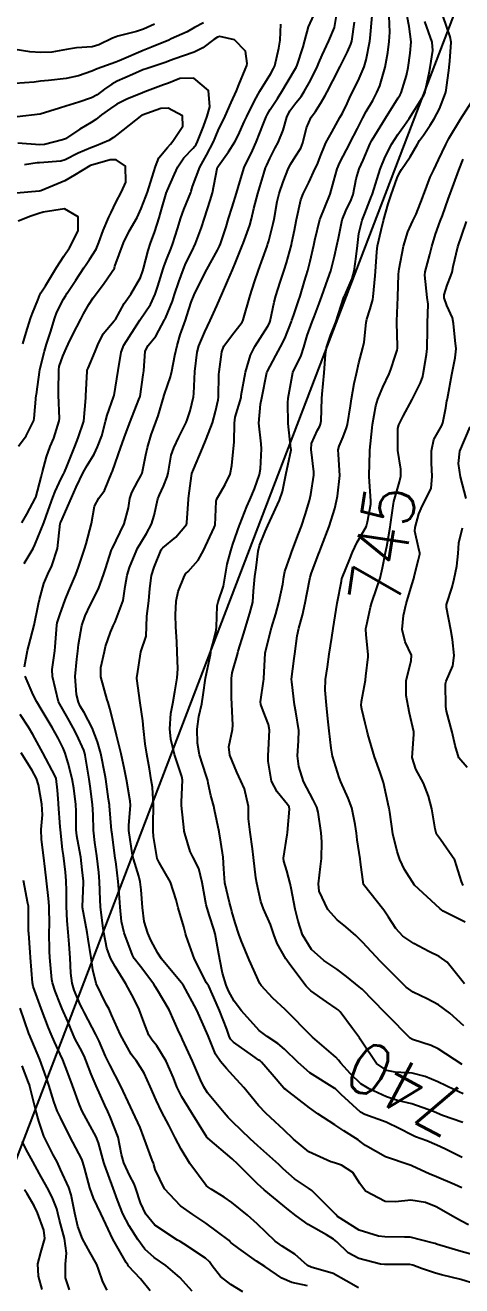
# Model space of a CAD drawing. Header units: metres. Extents: x 298520 to 308411, y 7433745 to 7450750.
# Drawn here: x 299562.7 to 299596.8, y 7449647.2 to 7449745.8 of the extents above; entities that cross this region are included whole.
import ezdxf
from ezdxf.enums import TextEntityAlignment as Align

# ---------------------------------------------------------------- set-up
doc = ezdxf.new("R2010")
doc.units = ezdxf.units.M
doc.header["$LTSCALE"] = 10
doc.linetypes.add('CONTINUO', pattern=[0])
for name, color, linetype in [('Cotas', 45, 'Continuous'), ('Curvas de Nivel 1m', 11, 'Continuous'), ('Curvas de Nivel 5m', 15, 'Continuous'), ('TEXTO', 45, 'Continuous')]:
    doc.layers.add(name, color=color, linetype=linetype)
doc.styles.add('Style-STANDARD', font='STANDARD.shx')

msp = doc.modelspace()

# ---------------------------------------------------------------- linework, layer by layer
at = {"layer": 'Curvas de Nivel 1m', "flags": 128}
for points, elevation in [([(299597.608, 7449649.608), (299596.757, 7449649.831), (299594.831, 7449650.421), (299594.762, 7449650.445), (299594.725, 7449650.453), (299594.585, 7449650.493), (299592.769, 7449650.945), (299592.328, 7449650.966), (299590.77, 7449650.983), (299590.279, 7449651.036), (299588.777, 7449651.5), (299587.087, 7449652.586), (299586.94, 7449652.733), (299586.796, 7449652.899), (299585.062, 7449654.608), (299584.815, 7449654.787), (299583.718, 7449655.523), (299582.83, 7449656.313), (299582.485, 7449656.643), (299580.855, 7449658.103), (299580.246, 7449658.666), (299578.876, 7449659.979), (299578.522, 7449660.328), (299578.202, 7449660.69), (299576.906, 7449662.258), (299576.618, 7449662.713), (299576.35, 7449663.284), (299575.726, 7449664.722), (299574.95, 7449666.439), (299574.813, 7449666.731), (299574.705, 7449666.984), (299573.908, 7449668.741), (299572.998, 7449670.283), (299572.822, 7449670.573), (299572.706, 7449670.754), (299571.664, 7449672.13), (299571.166, 7449672.778), (299571.116, 7449672.861), (299571.035, 7449673.024), (299570.384, 7449674.787), (299570.187, 7449675.663), (299570.07, 7449676.79), (299569.995, 7449677.885), (299569.932, 7449678.792), (299569.756, 7449680.154), (299569.661, 7449680.795), (299569.442, 7449682.495), (299569.412, 7449682.797), (299569.253, 7449684.718), (299569.244, 7449684.799), (299569.177, 7449685.251), (299568.947, 7449686.802), (299568.897, 7449687.103), (299568.567, 7449688.807), (299568.313, 7449689.728), (299567.899, 7449690.813), (299567.255, 7449692.023), (299566.955, 7449692.52), (299566.814, 7449692.827), (299566.672, 7449693.429), (299566.566, 7449694.831), (299566.688, 7449696.211), (299566.76, 7449696.828), (299566.813, 7449697.335), (299567.089, 7449698.824), (299567.351, 7449699.601), (299567.744, 7449700.431), (299567.948, 7449700.814), (299568.408, 7449701.774), (299568.771, 7449702.806), (299568.921, 7449703.273), (299569.412, 7449704.746), (299569.427, 7449704.785), (299569.459, 7449704.845), (299570.39, 7449706.786), (299570.72, 7449708.055), (299570.848, 7449708.779), (299570.998, 7449709.239), (299571.473, 7449710.127), (299571.706, 7449710.541), (299571.79, 7449710.767), (299572.079, 7449712.182), (299572.208, 7449712.763), (299572.507, 7449713.772), (299572.876, 7449714.757), (299573.047, 7449715.245), (299573.493, 7449716.751), (299573.506, 7449716.798), (299573.555, 7449716.934), (299574.02, 7449718.294), (299574.125, 7449718.744), (299574.359, 7449719.975), (299574.527, 7449720.741), (299574.77, 7449721.579), (299575.18, 7449722.734), (299575.296, 7449723.065), (299575.644, 7449724.137), (299575.867, 7449724.727), (299576.046, 7449725.114), (299576.866, 7449726.712), (299577.688, 7449728.202), (299577.862, 7449728.528), (299577.933, 7449728.698), (299578.364, 7449730.043), (299578.564, 7449730.692), (299578.838, 7449731.583), (299579.17, 7449732.686), (299579.299, 7449733.133), (299579.762, 7449734.615), (299579.788, 7449734.68), (299580.432, 7449736.022), (299580.713, 7449736.666), (299581.29, 7449738.14), (299581.496, 7449738.655), (299581.604, 7449738.865), (299581.822, 7449739.229), (299582.38, 7449740.099), (299582.731, 7449740.641), (299583.155, 7449741.331), (299583.862, 7449742.572), (299583.884, 7449742.609), (299583.892, 7449742.63), (299584.381, 7449744.122), (299584.515, 7449744.624), (299584.818, 7449745.702), (299585.233, 7449746.617)], 736), ([(299597.328, 7449651.921), (299596.789, 7449652.198), (299596.302, 7449652.475), (299594.801, 7449653.334), (299593.965, 7449653.663), (299592.806, 7449653.85), (299591.61, 7449653.726), (299590.805, 7449653.736), (299589.281, 7449654.555), (299588.819, 7449655.163), (299588.279, 7449656.02), (299587.383, 7449656.582), (299586.836, 7449656.777), (299586.566, 7449656.864), (299584.848, 7449657.638), (299583.63, 7449658.622), (299582.87, 7449659.365), (299582.215, 7449659.978), (299581.467, 7449660.651), (299580.892, 7449661.264), (299579.761, 7449662.672), (299578.922, 7449663.583), (299578.385, 7449664.146), (299577.915, 7449664.695), (299577.526, 7449665.289), (299576.953, 7449666.71), (299576.081, 7449668.719), (299575.003, 7449670.698), (299574.979, 7449670.73), (299574.84, 7449670.897), (299573.321, 7449672.747), (299573.037, 7449673.18), (299572.491, 7449674.202), (299572.233, 7449674.762), (299571.968, 7449675.672), (299571.817, 7449676.769), (299571.722, 7449678.142), (299571.649, 7449678.772), (299571.546, 7449679.212), (299571.121, 7449680.571), (299571.071, 7449680.781), (299571.055, 7449680.849), (299570.764, 7449682.784), (299570.75, 7449683.183), (299570.88, 7449684.783), (299570.866, 7449685.093), (299570.567, 7449686.786), (299570.422, 7449687.571), (299570.16, 7449688.791), (299569.785, 7449690.247), (299569.649, 7449690.796), (299569.258, 7449692.346), (299569.129, 7449692.801), (299569.058, 7449693.01), (299568.56, 7449694.807), (299568.569, 7449695.539), (299568.844, 7449696.805), (299568.94, 7449697.183), (299569.335, 7449698.301), (299569.473, 7449698.666), (299569.527, 7449698.798), (299569.685, 7449699.134), (299570.308, 7449700.786), (299570.473, 7449701.883), (299570.615, 7449702.782), (299570.799, 7449703.372), (299571.378, 7449704.771), (299571.414, 7449704.838), (299572.151, 7449706.038), (299572.542, 7449706.759), (299572.748, 7449707.449), (299573.038, 7449708.754), (299573.152, 7449709.058), (299573.468, 7449709.746), (299573.763, 7449710.463), (299573.828, 7449710.747), (299574.079, 7449712.163), (299574.27, 7449712.742), (299574.668, 7449713.586), (299575.241, 7449714.733), (299575.327, 7449714.94), (299575.542, 7449715.65), (299575.804, 7449716.726), (299575.835, 7449717.005), (299575.929, 7449718.725), (299576.095, 7449720.223), (299576.225, 7449720.721), (299576.714, 7449721.813), (299577.126, 7449722.707), (299577.635, 7449723.859), (299577.893, 7449724.445), (299578.008, 7449724.696), (299578.508, 7449725.844), (299578.869, 7449726.688), (299579.109, 7449727.255), (299579.677, 7449728.68), (299579.694, 7449728.726), (299580.213, 7449730.174), (299580.349, 7449730.671), (299580.53, 7449731.467), (299580.852, 7449732.663), (299581.309, 7449734.207), (299581.45, 7449734.655), (299581.539, 7449734.88), (299581.774, 7449735.397), (299582.202, 7449736.231), (299582.428, 7449736.644), (299582.828, 7449737.615), (299583.119, 7449738.637), (299583.342, 7449739.113), (299583.83, 7449739.753), (299584.226, 7449740.237), (299584.482, 7449740.624), (299584.967, 7449741.504), (299585.503, 7449742.614), (299585.612, 7449742.866), (299585.872, 7449743.488), (299586.403, 7449744.602), (299586.842, 7449745.653), (299586.99, 7449746.594)], 737), ([(299596.844, 7449657.195), (299595.463, 7449657.875), (299594.858, 7449658.167), (299594.058, 7449658.502), (299593.172, 7449658.821), (299592.867, 7449658.955), (299591.957, 7449659.444), (299590.877, 7449659.965), (299589.206, 7449660.557), (299588.886, 7449660.75), (299587.356, 7449662.133), (299586.912, 7449662.555), (299586.865, 7449662.59), (299584.925, 7449663.83), (299583.995, 7449664.619), (299582.943, 7449665.673), (299582.419, 7449666.109), (299581.571, 7449666.651), (299580.96, 7449667.142), (299579.562, 7449668.674), (299578.991, 7449669.44), (299578.553, 7449670.241), (299578.363, 7449670.69), (299578.084, 7449671.627), (299577.866, 7449672.698), (299577.739, 7449673.399), (299577.505, 7449674.703), (299577.417, 7449675.065), (299577.067, 7449676.12), (299576.876, 7449676.712), (299576.814, 7449676.975), (299576.492, 7449678.716), (299576.222, 7449679.822), (299575.766, 7449680.72), (299575.553, 7449681.149), (299575.141, 7449682.549), (299575.097, 7449682.73), (299575.088, 7449682.786), (299574.879, 7449684.733), (299574.87, 7449685.039), (299574.955, 7449686.732), (299574.903, 7449687.027), (299574.338, 7449688.739), (299574.046, 7449689.931), (299573.971, 7449690.743), (299574.055, 7449691.941), (299574.191, 7449692.741), (299574.362, 7449693.654), (299574.549, 7449694.737), (299574.603, 7449695.434), (299574.544, 7449696.738), (299574.499, 7449697.565), (299574.44, 7449698.739), (299574.411, 7449699.681), (299574.466, 7449700.739), (299574.621, 7449701.487), (299575.11, 7449702.733), (299575.221, 7449702.896), (299575.388, 7449703.059), (299576.174, 7449703.946), (299576.602, 7449704.712), (299577.431, 7449706.503), (299577.49, 7449706.642), (299577.502, 7449706.699), (299577.585, 7449708.566), (299577.62, 7449708.698), (299578.288, 7449709.875), (299578.674, 7449710.688), (299578.818, 7449711.359), (299578.955, 7449712.685), (299578.998, 7449713.198), (299579.012, 7449714.685), (299579.074, 7449715.149), (299579.531, 7449716.68), (299579.536, 7449716.698), (299579.554, 7449716.834), (299579.882, 7449718.675), (299580.276, 7449719.986), (299580.617, 7449720.665), (299581.619, 7449722.255), (299581.762, 7449722.508), (299581.812, 7449722.648), (299582.126, 7449724.157), (299582.26, 7449724.644), (299582.599, 7449725.7), (299582.901, 7449726.638), (299583.085, 7449727.23), (299583.469, 7449728.632), (299583.515, 7449728.813), (299583.71, 7449729.782), (299583.855, 7449730.495), (299583.882, 7449730.628), (299584.219, 7449732.144), (299584.403, 7449732.623), (299584.847, 7449733.524), (299585.342, 7449734.614), (299585.478, 7449734.903), (299585.778, 7449735.649), (299586.05, 7449736.346), (299586.175, 7449736.604), (299586.647, 7449737.443), (299587.266, 7449738.588), (299587.461, 7449738.942), (299587.83, 7449739.699), (299588.109, 7449740.307), (299588.241, 7449740.576), (299588.763, 7449741.662), (299589.162, 7449742.567), (299589.332, 7449743.102), (299589.615, 7449744.563), (299589.643, 7449744.806), (299589.779, 7449746.561)], 739), ([(299596.908, 7449662.163), (299596.235, 7449662.477), (299594.919, 7449663.124), (299593.946, 7449663.527), (299592.926, 7449663.793), (299591.585, 7449663.875), (299590.928, 7449664.003), (299590.118, 7449664.548), (299588.95, 7449666.298), (299588.853, 7449666.462), (299588.789, 7449666.562), (299588.241, 7449667.293), (299587.286, 7449668.585), (299587.137, 7449668.74), (299586.986, 7449668.856), (299586.208, 7449669.38), (299584.999, 7449670.246), (299584.638, 7449670.614), (299583.353, 7449672.301), (299583.115, 7449672.629), (299583.034, 7449672.75), (299582.348, 7449673.942), (299582.098, 7449674.644), (299581.839, 7449675.426), (299581.291, 7449676.657), (299581.081, 7449677.227), (299580.758, 7449678.663), (299580.696, 7449679.075), (299580.508, 7449680.666), (299580.439, 7449681.357), (299580.255, 7449682.669), (299580.129, 7449683.699), (299580.109, 7449684.671), (299579.811, 7449686.049), (299579.523, 7449686.677), (299579.203, 7449687.348), (299578.667, 7449688.686), (299578.587, 7449689.328), (299578.86, 7449690.684), (299578.891, 7449691.039), (299578.809, 7449692.685), (299578.783, 7449693.172), (299578.783, 7449694.685), (299578.85, 7449695.131), (299579.272, 7449696.68), (299579.28, 7449696.713), (299579.315, 7449696.817), (299579.764, 7449698.248), (299579.888, 7449698.675), (299580.229, 7449699.792), (299580.45, 7449700.669), (299580.515, 7449701.525), (299580.604, 7449702.668), (299580.706, 7449703.354), (299580.878, 7449704.665), (299580.988, 7449705.094), (299581.428, 7449706.203), (299581.625, 7449706.657), (299581.776, 7449706.995), (299582.539, 7449708.644), (299582.774, 7449709.33), (299583.049, 7449710.637), (299583.446, 7449712.575), (299583.453, 7449712.631), (299583.442, 7449712.693), (299583.231, 7449714.635), (299583.182, 7449716.268), (299583.232, 7449716.633), (299583.283, 7449716.906), (299583.573, 7449718.63), (299584.245, 7449719.971), (299584.437, 7449720.622), (299584.703, 7449721.529), (299585.108, 7449722.615), (299585.249, 7449722.992), (299585.637, 7449724.046), (299585.845, 7449724.607), (299586.331, 7449725.932), (299586.551, 7449726.597), (299586.848, 7449727.756), (299587.035, 7449728.59), (299587.145, 7449729.145), (299587.446, 7449730.584), (299587.73, 7449731.306), (299588.159, 7449732.155), (299588.296, 7449732.574), (299588.538, 7449733.789), (299588.784, 7449734.57), (299589.084, 7449735.256), (299589.636, 7449736.562), (299589.688, 7449736.667), (299589.796, 7449736.854), (299590.835, 7449738.545), (299591.829, 7449740.143), (299591.981, 7449740.379), (299592.053, 7449740.528), (299592.485, 7449741.892), (299592.614, 7449742.522), (299592.757, 7449743.639), (299592.83, 7449744.521), (299592.697, 7449745.726), (299592.53, 7449746.524)], 741), ([(299596.968, 7449667.505), (299595.869, 7449668.481), (299594.99, 7449669.151), (299594.089, 7449669.599), (299592.999, 7449670.127), (299592.453, 7449670.525), (299591.017, 7449671.956), (299590.452, 7449672.546), (299589.045, 7449674.049), (299588.525, 7449674.568), (299587.731, 7449675.251), (299587.065, 7449675.785), (299586.331, 7449676.597), (299585.656, 7449678.042), (299585.588, 7449678.605), (299585.756, 7449679.964), (299585.82, 7449680.603), (299585.849, 7449681.89), (299585.792, 7449682.604), (299585.561, 7449684.212), (299585.462, 7449684.607), (299585.179, 7449685.181), (299584.425, 7449686.618), (299584.045, 7449687.787), (299583.95, 7449688.623), (299584.038, 7449689.819), (299584.044, 7449690.622), (299583.808, 7449692.074), (299583.723, 7449692.625), (299583.5, 7449694.417), (299583.493, 7449694.628), (299583.691, 7449696.245), (299583.743, 7449696.626), (299583.933, 7449698.018), (299584.064, 7449698.623), (299584.333, 7449699.636), (299584.549, 7449700.618), (299584.686, 7449701.3), (299584.944, 7449702.614), (299585.037, 7449702.964), (299585.403, 7449703.925), (299585.603, 7449704.414), (299585.677, 7449704.606), (299585.828, 7449705.014), (299586.426, 7449706.595), (299586.861, 7449708.002), (299587.005, 7449708.587), (299587.082, 7449708.962), (299587.257, 7449710.583), (299587.146, 7449712.232), (299587.138, 7449712.585), (299587.215, 7449712.877), (299587.518, 7449713.6), (299587.79, 7449714.317), (299587.853, 7449714.577), (299588.09, 7449716.032), (299588.173, 7449716.574), (299588.372, 7449717.765), (299588.558, 7449718.57), (299588.749, 7449719.405), (299589.059, 7449720.565), (299589.157, 7449721.015), (299589.322, 7449722.563), (299589.374, 7449722.814), (299589.634, 7449723.63), (299589.844, 7449724.355), (299589.876, 7449724.558), (299590.023, 7449726.201), (299590.049, 7449726.556), (299590.15, 7449728.094), (299590.217, 7449728.555), (299590.492, 7449729.772), (299590.679, 7449730.546), (299591.05, 7449731.854), (299591.275, 7449732.537), (299591.756, 7449733.881), (299591.956, 7449734.333), (299592.088, 7449734.527), (299592.774, 7449735.524), (299593.33, 7449736.515), (299593.503, 7449736.805), (299593.8, 7449737.226), (299594.325, 7449737.988), (299594.649, 7449738.502), (299595.053, 7449739.265), (299595.528, 7449740.493), (299595.586, 7449740.743), (299595.805, 7449742.491), (299595.811, 7449742.543), (299595.868, 7449743.005), (299595.97, 7449744.489), (299595.889, 7449744.912), (299595.355, 7449746.496)], 743), ([(299572.754, 7449745.908), (299571.894, 7449745.525), (299571.35, 7449745.319), (299569.885, 7449744.963), (299569.76, 7449744.926), (299569.478, 7449744.804), (299568.41, 7449744.282), (299567.876, 7449744.142), (299566.663, 7449744.045), (299565.874, 7449743.933), (299564.736, 7449743.721), (299563.871, 7449743.675), (299563.005, 7449743.745), (299561.873, 7449743.925), (299560.48, 7449744.301), (299559.879, 7449744.502), (299559.585, 7449744.62), (299559.003, 7449744.923), (299557.891, 7449745.459), (299557.129, 7449745.713), (299555.899, 7449746.053)], 736), ([(299596.816, 7449654.805), (299596.223, 7449655.072), (299594.825, 7449655.677), (299594.243, 7449655.915), (299592.936, 7449656.518), (299592.834, 7449656.568), (299592.758, 7449656.597), (299590.843, 7449657.235), (299589.282, 7449658.13), (299588.861, 7449658.439), (299588.688, 7449658.563), (299587.575, 7449659.284), (299586.874, 7449659.736), (299585.552, 7449660.603), (299584.89, 7449661.078), (299583.026, 7449662.514), (299582.913, 7449662.602), (299582.884, 7449662.63), (299581.96, 7449663.681), (299581.13, 7449664.657), (299581.027, 7449664.752), (299580.935, 7449664.819), (299580.453, 7449665.149), (299578.948, 7449666.212), (299578.718, 7449666.451), (299578.604, 7449666.685), (299578.419, 7449667.231), (299577.838, 7449668.697), (299577.58, 7449669.292), (299577.002, 7449670.596), (299576.943, 7449670.711), (299576.841, 7449670.876), (299575.896, 7449672.721), (299575.229, 7449674.55), (299575.185, 7449674.729), (299575.058, 7449675.25), (299574.608, 7449676.735), (299574.46, 7449677.359), (299574.005, 7449678.741), (299573.118, 7449680.283), (299572.978, 7449680.609), (299572.947, 7449680.753), (299572.696, 7449682.314), (299572.653, 7449682.757), (299572.654, 7449683.254), (299572.674, 7449684.757), (299572.598, 7449686.17), (299572.514, 7449686.76), (299572.362, 7449687.606), (299572.172, 7449688.766), (299572.037, 7449689.574), (299571.912, 7449690.77), (299571.86, 7449691.381), (299571.642, 7449692.774), (299571.376, 7449694.694), (299571.381, 7449694.779), (299571.398, 7449694.883), (299571.701, 7449696.774), (299572.108, 7449697.992), (299572.143, 7449698.768), (299572.158, 7449699.575), (299572.328, 7449700.76), (299572.405, 7449701.727), (299572.527, 7449702.759), (299572.739, 7449703.41), (299573.288, 7449704.751), (299573.332, 7449704.833), (299573.415, 7449704.923), (299574.422, 7449705.741), (299575.26, 7449706.732), (299575.305, 7449706.86), (299575.43, 7449708.73), (299575.435, 7449708.748), (299575.457, 7449708.98), (299575.651, 7449710.557), (299575.688, 7449710.727), (299575.804, 7449711.043), (299576.515, 7449712.715), (299576.814, 7449713.41), (299577.297, 7449714.704), (299577.542, 7449715.591), (299577.744, 7449716.505), (299577.767, 7449716.698), (299577.797, 7449718.472), (299577.811, 7449718.698), (299578.027, 7449720.265), (299578.198, 7449720.694), (299578.8, 7449721.499), (299579.622, 7449722.578), (299579.682, 7449722.679), (299579.713, 7449722.767), (299580.24, 7449724.671), (299580.576, 7449725.749), (299580.887, 7449726.662), (299581.565, 7449728.525), (299581.613, 7449728.651), (299581.633, 7449728.711), (299581.697, 7449728.948), (299582.05, 7449730.315), (299582.125, 7449730.646), (299582.369, 7449732.012), (299582.512, 7449732.642), (299582.819, 7449733.573), (299583.257, 7449734.635), (299583.428, 7449734.973), (299583.776, 7449735.511), (299584.208, 7449736.205), (299584.363, 7449736.624), (299584.642, 7449737.784), (299585.032, 7449738.618), (299585.353, 7449739.082), (299585.831, 7449739.828), (299586.127, 7449740.317), (299586.278, 7449740.603), (299586.72, 7449741.465), (299587.299, 7449742.588), (299587.874, 7449743.733), (299588.13, 7449744.328), (299588.195, 7449744.577), (299588.415, 7449746.065)], 738), ([(299596.842, 7449664.471), (299594.945, 7449665.687), (299594.398, 7449665.948), (299592.952, 7449666.419), (299592.772, 7449666.522), (299590.98, 7449668.338), (299590.786, 7449668.542), (299589.001, 7449670.356), (299588.895, 7449670.455), (299588.762, 7449670.564), (299587.786, 7449671.354), (299587.016, 7449671.925), (299586.01, 7449672.6), (299585.036, 7449673.466), (299584.342, 7449674.617), (299583.995, 7449675.689), (299583.779, 7449676.623), (299583.447, 7449678.278), (299583.372, 7449678.627), (299583.113, 7449679.629), (299582.878, 7449680.391), (299582.86, 7449680.634), (299583.141, 7449682.453), (299583.168, 7449682.604), (299583.173, 7449682.63), (299583.332, 7449684.467), (299583.297, 7449684.629), (299583.175, 7449684.823), (299582.355, 7449685.812), (299581.919, 7449686.649), (299581.661, 7449688.209), (299581.651, 7449688.654), (299581.677, 7449689.103), (299581.757, 7449690.652), (299581.676, 7449691.082), (299581.258, 7449692.146), (299581.08, 7449692.662), (299581.066, 7449692.862), (299581.29, 7449694.477), (299581.314, 7449694.639), (299581.313, 7449694.66), (299581.315, 7449694.682), (299581.43, 7449696.658), (299581.447, 7449696.79), (299581.912, 7449698.651), (299582.249, 7449699.747), (299582.501, 7449700.643), (299582.812, 7449702.073), (299582.886, 7449702.637), (299582.96, 7449703.065), (299583.408, 7449704.307), (299583.492, 7449704.549), (299583.52, 7449704.629), (299584.039, 7449706.012), (299584.266, 7449706.622), (299584.562, 7449707.498), (299584.891, 7449708.616), (299584.993, 7449709.082), (299585.22, 7449710.613), (299585.222, 7449710.876), (299585.008, 7449712.615), (299585.035, 7449713.09), (299585.526, 7449714.132), (299585.693, 7449714.445), (299585.755, 7449714.607), (299585.794, 7449714.864), (299585.866, 7449716.605), (299585.889, 7449716.938), (299586.033, 7449718.603), (299586.145, 7449720.052), (299586.23, 7449720.601), (299586.544, 7449721.527), (299586.957, 7449722.59), (299587.587, 7449724.525), (299587.605, 7449724.581), (299587.616, 7449724.607), (299587.644, 7449724.672), (299588.233, 7449726.006), (299588.38, 7449726.573), (299588.545, 7449727.71), (299588.641, 7449728.571), (299588.757, 7449729.519), (299589.017, 7449730.567), (299589.207, 7449731.086), (299589.742, 7449732.432), (299589.789, 7449732.559), (299589.812, 7449732.627), (299590.429, 7449734.55), (299590.809, 7449735.513), (299591.338, 7449736.537), (299591.8, 7449737.269), (299592.321, 7449738.012), (299592.674, 7449738.521), (299593.123, 7449739.213), (299593.831, 7449740.351), (299593.89, 7449740.452), (299593.91, 7449740.509), (299594.258, 7449742.105), (299594.328, 7449742.505), (299594.527, 7449743.853), (299594.48, 7449744.504), (299593.907, 7449746.117)], 742), ([(299562.589, 7449695.588), (299562.84, 7449696.875), (299562.933, 7449697.26), (299563.343, 7449698.87), (299563.698, 7449700.528), (299563.777, 7449700.866), (299564.109, 7449702.129), (299564.41, 7449702.86), (299564.739, 7449703.51), (299565.18, 7449704.852), (299565.396, 7449706.814), (299565.407, 7449706.85), (299565.413, 7449706.871), (299565.434, 7449706.919), (299566.26, 7449708.838), (299566.636, 7449709.662), (299567.191, 7449710.824), (299567.488, 7449711.349), (299568.053, 7449712.258), (299568.314, 7449712.812), (299568.64, 7449713.685), (299568.943, 7449714.806), (299569.055, 7449715.288), (299569.552, 7449716.698), (299569.591, 7449716.799), (299569.6, 7449716.846), (299569.918, 7449718.795), (299570.165, 7449720.221), (299570.373, 7449720.788), (299571.623, 7449722.746), (299572.445, 7449723.958), (299572.824, 7449724.758), (299573.031, 7449725.385), (299573.448, 7449726.752), (299573.504, 7449726.922), (299573.679, 7449727.393), (299574.065, 7449728.37), (299574.207, 7449728.745), (299574.567, 7449729.884), (299574.824, 7449730.739), (299575.058, 7449731.409), (299575.596, 7449732.731), (299575.635, 7449732.84), (299575.748, 7449733.206), (299576.311, 7449734.722), (299576.827, 7449735.66), (299577.378, 7449736.704), (299577.499, 7449737), (299577.803, 7449737.711), (299578.13, 7449738.376), (299578.281, 7449738.695), (299578.752, 7449739.768), (299579.171, 7449740.687), (299579.368, 7449741.165), (299579.86, 7449742.364), (299579.99, 7449742.678), (299580.019, 7449742.832), (299579.874, 7449743.783), (299579.026, 7449744.689), (299577.886, 7449744.927), (299577.694, 7449744.894), (299577.417, 7449744.705), (299576.549, 7449744.04), (299575.873, 7449743.716), (299574.282, 7449743.159), (299573.865, 7449742.999), (299573.684, 7449742.933), (299573.131, 7449742.757), (299572.186, 7449742.441), (299571.858, 7449742.321), (299571.034, 7449741.961), (299569.849, 7449741.436), (299569.432, 7449741.219), (299568.85, 7449740.81), (299568.275, 7449740.377), (299567.833, 7449740.149), (299566.845, 7449739.812), (299565.823, 7449739.48), (299565.331, 7449739.336), (299563.813, 7449738.87), (299562.034, 7449738.664)], 734), ([(299562.576, 7449703.697), (299563.272, 7449704.871), (299563.416, 7449705.162), (299564.098, 7449706.863), (299564.458, 7449707.849), (299564.811, 7449708.856), (299564.992, 7449709.323), (299565.475, 7449710.347), (299565.642, 7449710.686), (299565.72, 7449710.846), (299565.914, 7449711.27), (299566.521, 7449712.835), (299566.806, 7449713.538), (299567.24, 7449714.824), (299567.385, 7449716.656), (299567.388, 7449716.822), (299567.5, 7449718.749), (299567.506, 7449718.821), (299567.524, 7449718.87), (299567.575, 7449718.982), (299568.132, 7449720.278), (299568.327, 7449720.813), (299568.757, 7449721.663), (299569.622, 7449722.677), (299569.702, 7449722.799), (299570.387, 7449724.044), (299570.901, 7449724.781), (299571.666, 7449726.072), (299571.85, 7449726.59), (299571.899, 7449726.768), (299572.257, 7449728.195), (299572.447, 7449728.762), (299572.79, 7449729.676), (299573.126, 7449730.756), (299573.265, 7449731.217), (299573.701, 7449732.75), (299573.711, 7449732.783), (299573.744, 7449732.859), (299574.329, 7449734.172), (299574.586, 7449734.742), (299575.064, 7449735.447), (299575.785, 7449736.197), (299576.022, 7449736.485), (299576.141, 7449736.717), (299576.609, 7449737.908), (299576.885, 7449738.709), (299577.099, 7449739.432), (299576.996, 7449740.708), (299575.853, 7449741.685), (299574.755, 7449741.64), (299573.848, 7449741.283), (299573.456, 7449741.144), (299572.435, 7449740.764), (299572.007, 7449740.602), (299571.839, 7449740.539), (299570.598, 7449740.022), (299569.825, 7449739.633), (299569.315, 7449739.31), (299568.63, 7449738.812), (299568.178, 7449738.448), (299567.807, 7449738.197), (299566.935, 7449737.695), (299565.794, 7449736.939), (299565.575, 7449736.843), (299564.168, 7449736.483), (299563.787, 7449736.46), (299562.075, 7449736.601)], 733), ([(299597.006, 7449670.777), (299595.649, 7449672.484), (299595.029, 7449672.915), (299594.218, 7449673.316), (299593.044, 7449673.938), (299592.189, 7449674.523), (299591.635, 7449675.108), (299591.068, 7449676.002), (299590.708, 7449676.544), (299589.103, 7449678.56), (299588.87, 7449680.313), (299588.841, 7449680.564), (299588.627, 7449682.057), (299588.555, 7449682.569), (299588.459, 7449683.265), (299588.188, 7449684.575), (299587.916, 7449685.314), (299587.341, 7449686.588), (299587.198, 7449686.936), (299586.698, 7449688.595), (299586.592, 7449689.234), (299586.42, 7449690.598), (299586.331, 7449691.52), (299586.221, 7449692.6), (299586.112, 7449693.77), (299586.153, 7449694.597), (299586.296, 7449695.588), (299586.432, 7449696.593), (299586.637, 7449697.901), (299586.749, 7449698.589), (299586.825, 7449699.103), (299587.041, 7449700.585), (299587.38, 7449702.314), (299587.43, 7449702.532), (299587.45, 7449702.579), (299588.008, 7449703.97), (299588.245, 7449704.572), (299588.623, 7449705.366), (299589.325, 7449706.561), (299589.359, 7449706.636), (299589.437, 7449706.959), (299589.68, 7449708.328), (299589.692, 7449708.558), (299589.555, 7449710.486), (299589.553, 7449710.559), (299589.614, 7449712.447), (299589.618, 7449712.559), (299589.782, 7449714.305), (299589.811, 7449714.557), (299590.081, 7449716.021), (299590.23, 7449716.553), (299590.616, 7449717.496), (299591.129, 7449718.544), (299591.256, 7449718.864), (299591.594, 7449719.929), (299591.739, 7449720.4), (299591.765, 7449720.538), (299591.77, 7449720.703), (299591.728, 7449722.538), (299591.73, 7449722.645), (299591.804, 7449724.538), (299591.859, 7449726.349), (299591.866, 7449726.537), (299591.897, 7449726.759), (299592.232, 7449728.532), (299592.574, 7449729.657), (299592.978, 7449730.517), (299593.222, 7449731.021), (299593.741, 7449732.315), (299593.789, 7449732.463), (299593.802, 7449732.509), (299594.339, 7449733.922), (299594.608, 7449734.502), (299594.991, 7449735.282), (299595.541, 7449736.493), (299595.632, 7449736.655), (299595.797, 7449736.947), (299596.691, 7449738.477), (299597.83, 7449740.216)], 744), ([(299562.378, 7449706.881), (299562.775, 7449707.544), (299563.462, 7449708.833), (299563.472, 7449708.861), (299563.894, 7449710.449), (299564.001, 7449710.865), (299564.309, 7449712.048), (299564.615, 7449712.859), (299564.879, 7449713.489), (299565.315, 7449714.852), (299565.336, 7449715.05), (299565.267, 7449716.853), (299565.262, 7449717.147), (299565.269, 7449718.853), (299565.31, 7449719.119), (299565.589, 7449719.913), (299565.879, 7449720.565), (299566.014, 7449720.844), (299566.38, 7449721.608), (299567.001, 7449722.826), (299567.221, 7449723.232), (299567.64, 7449723.957), (299567.977, 7449724.487), (299568.217, 7449724.814), (299568.837, 7449725.633), (299569.624, 7449726.8), (299569.64, 7449726.834), (299569.674, 7449726.955), (299570.328, 7449728.79), (299570.79, 7449729.701), (299571.396, 7449730.775), (299571.73, 7449731.469), (299572.095, 7449732.411), (299572.21, 7449732.765), (299572.588, 7449733.929), (299572.83, 7449734.759), (299573.094, 7449735.435), (299573.786, 7449736.262), (299574.024, 7449736.513), (299574.206, 7449736.744), (299574.989, 7449737.917), (299574.957, 7449738.733), (299573.822, 7449739.34), (299573.265, 7449739.311), (299571.813, 7449738.786), (299571.783, 7449738.77), (299569.797, 7449737.212), (299569.567, 7449737.03), (299569.2, 7449736.806), (299568.209, 7449736.393), (299567.784, 7449736.236), (299566.79, 7449735.818), (299565.77, 7449735.29), (299565.426, 7449735.187), (299563.766, 7449735.053), (299563.597, 7449735.04), (299562.606, 7449734.882)], 732), ([(299562.13, 7449712.884), (299562.714, 7449713.679), (299563.318, 7449714.872), (299563.359, 7449715.047), (299563.521, 7449716.87), (299563.526, 7449716.898), (299563.555, 7449717.12), (299563.767, 7449718.672), (299563.803, 7449718.868), (299564.15, 7449720.309), (299564.32, 7449720.863), (299564.646, 7449721.887), (299564.931, 7449722.85), (299565.119, 7449723.359), (299565.646, 7449724.373), (299565.818, 7449724.671), (299565.924, 7449724.837), (299566.622, 7449725.872), (299567.236, 7449726.824), (299567.408, 7449727.091), (299567.68, 7449727.482), (299568.2, 7449728.303), (299568.409, 7449728.813), (299568.753, 7449729.764), (299569.205, 7449730.805), (299569.364, 7449731.166), (299569.734, 7449731.939), (299570.171, 7449732.794), (299570.511, 7449733.549), (299570.493, 7449734.789), (299569.77, 7449735.288), (299569.295, 7449735.279), (299567.763, 7449734.847), (299567.744, 7449734.84), (299567.71, 7449734.821), (299566.512, 7449734.076), (299565.751, 7449733.649), (299563.877, 7449732.868), (299563.743, 7449732.837), (299561.96, 7449732.669)], 731), ([(299596.908, 7449678.472), (299596.781, 7449678.799), (299596.256, 7449680.479), (299595.139, 7449682.087), (299594.835, 7449682.493), (299594.716, 7449682.928), (299594.446, 7449684.497), (299594.207, 7449685.476), (299593.817, 7449686.504), (299593.209, 7449687.58), (299592.928, 7449688.514), (299593.042, 7449690.314), (299593.041, 7449690.513), (299592.713, 7449691.973), (299592.607, 7449692.52), (299592.455, 7449693.343), (299592.443, 7449694.523), (299592.852, 7449696.061), (299592.864, 7449696.517), (299592.368, 7449697.569), (299592.139, 7449698.528), (299592.255, 7449699.621), (299592.442, 7449700.524), (299592.892, 7449702.031), (299593.045, 7449702.515), (299593.114, 7449702.787), (299593.405, 7449703.998), (299593.515, 7449704.406), (299593.516, 7449704.509), (299593.417, 7449704.952), (299593.136, 7449706.221), (299593.155, 7449706.514), (299593.444, 7449707.575), (299593.72, 7449708.237), (299593.897, 7449708.506), (299594.397, 7449709.573), (299594.478, 7449710.5), (299594.438, 7449711.556), (299594.433, 7449712.501), (299594.627, 7449713.388), (299595.241, 7449714.493), (299595.326, 7449714.692), (299595.544, 7449715.863), (299595.629, 7449716.412), (299595.648, 7449716.489), (299595.676, 7449716.61), (299596.021, 7449718.483), (299596.294, 7449719.778), (299596.349, 7449720.479), (299596.275, 7449721.145), (299596.164, 7449722.482), (299596.067, 7449722.923), (299595.637, 7449723.876), (299595.43, 7449724.492), (299595.422, 7449724.716), (299595.658, 7449725.467), (299595.952, 7449726.203), (299596.04, 7449726.484), (299596.131, 7449726.937), (299596.485, 7449728.478), (299596.793, 7449729.388), (299597.183, 7449730.468)], 746), ([(299597.147, 7449708.783), (299596.695, 7449710.472), (299596.532, 7449711.513), (299596.651, 7449712.473), (299597.444, 7449714.383)], 747), ([(299597.212, 7449687.72), (299596.558, 7449688.477), (299596.272, 7449689.44), (299596.056, 7449690.482), (299595.611, 7449692.135), (299595.56, 7449692.487), (299595.518, 7449694.259), (299595.58, 7449694.487), (299596.1, 7449695.687), (299596.194, 7449696.481), (299596.065, 7449697.743), (299595.951, 7449698.484), (299595.603, 7449700.244), (299595.609, 7449700.488), (299596.037, 7449701.823), (299596.207, 7449702.482), (299596.406, 7449703.471), (299596.531, 7449704.479), (299596.581, 7449705.319), (299596.849, 7449706.476)], 747), ([(299588.719, 7449646.995), (299587.762, 7449647.539), (299586.736, 7449648.104), (299585.025, 7449648.607), (299584.744, 7449648.751), (299583.745, 7449649.617), (299582.759, 7449650.241), (299582.193, 7449650.646), (299580.783, 7449652.001), (299580.042, 7449652.668), (299578.803, 7449653.681), (299578.213, 7449654.095), (299577.207, 7449654.704), (299576.967, 7449654.86), (299576.816, 7449655.009), (299575.523, 7449656.723), (299574.849, 7449657.834), (299574.389, 7449658.735), (299573.894, 7449659.718), (299573.351, 7449660.745), (299572.897, 7449661.669), (299572.421, 7449662.757), (299571.951, 7449663.793), (299571.32, 7449664.774), (299571.14, 7449664.982), (299570.938, 7449665.268), (299570.102, 7449666.789), (299569.412, 7449668.36), (299569.218, 7449668.798), (299568.987, 7449669.206), (299568.191, 7449670.808), (299567.939, 7449671.891), (299567.805, 7449672.812), (299567.569, 7449674.293), (299567.486, 7449674.816), (299567.122, 7449676.77), (299567.12, 7449676.82), (299567.215, 7449678.705), (299567.213, 7449678.819), (299567.112, 7449679.701), (299566.991, 7449680.691), (299566.972, 7449680.822), (299566.677, 7449682.365), (299566.635, 7449682.828), (299566.631, 7449684.292), (299566.599, 7449684.829), (299566.451, 7449686.097), (299566.32, 7449686.833), (299566.001, 7449688.049), (299565.776, 7449688.842), (299565.623, 7449689.24), (299565.234, 7449690.006), (299564.751, 7449690.855), (299563.968, 7449692.15), (299563.557, 7449692.867), (299563.271, 7449693.411), (299562.649, 7449694.876)], 734), ([(299584.728, 7449647.142), (299583.514, 7449647.411), (299582.734, 7449647.751), (299581.397, 7449648.653), (299580.747, 7449649.077), (299579.374, 7449650.057), (299578.761, 7449650.512), (299578.678, 7449650.597), (299578.593, 7449650.683), (299576.783, 7449652.051), (299575.76, 7449652.72), (299574.8, 7449653.397), (299573.542, 7449654.743), (299572.828, 7449656.261), (299572.72, 7449656.64), (299572.686, 7449656.752), (299572.594, 7449656.996), (299571.93, 7449658.764), (299571.632, 7449659.53), (299571.07, 7449660.777), (299570.889, 7449661.169), (299570.142, 7449662.788), (299569.272, 7449664.454), (299569.083, 7449664.798), (299568.936, 7449665.116), (299568.429, 7449666.289), (299568.179, 7449666.808), (299567.281, 7449668.515), (299567.123, 7449668.819), (299566.986, 7449669.107), (299566.471, 7449670.301), (299566.312, 7449670.83), (299566.22, 7449671.627), (299566.171, 7449672.833), (299566.1, 7449673.891), (299566.013, 7449674.836), (299565.939, 7449675.714), (299565.89, 7449676.838), (299565.875, 7449678.055), (299565.858, 7449678.839), (299565.807, 7449679.536), (299565.638, 7449680.842), (299565.577, 7449681.293), (299565.41, 7449682.846), (299565.39, 7449683.082), (299565.263, 7449684.849), (299565.256, 7449684.931), (299565.184, 7449685.951), (299565.074, 7449686.851), (299565.005, 7449687.042), (299564.029, 7449688.862), (299563.237, 7449690.295), (299562.898, 7449690.873), (299562.27, 7449691.863)], 733), ([(299579.68, 7449646.67), (299578.729, 7449647.257), (299577.926, 7449647.884), (299577.277, 7449648.702), (299577.055, 7449649.014), (299576.749, 7449649.306), (299575.057, 7449650.43), (299574.762, 7449650.61), (299574.555, 7449650.732), (299572.78, 7449651.898), (299572.079, 7449652.761), (299571.671, 7449653.636), (299571.304, 7449654.773), (299571.165, 7449655.123), (299570.823, 7449655.748), (299570.357, 7449656.785), (299570.195, 7449657.434), (299569.912, 7449658.79), (299569.308, 7449660.367), (299569.111, 7449660.798), (299568.89, 7449661.296), (299568.204, 7449662.811), (299567.814, 7449663.709), (299567.399, 7449664.823), (299567.263, 7449665.152), (299566.942, 7449665.758), (299566.572, 7449666.449), (299566.395, 7449666.828), (299565.978, 7449667.825), (299565.531, 7449668.842), (299565.373, 7449669.23), (299564.997, 7449670.211), (299564.781, 7449670.852), (299564.732, 7449671.127), (299564.582, 7449672.855), (299564.557, 7449673.336), (299564.534, 7449674.855), (299564.54, 7449675.373), (299564.527, 7449676.855), (299564.48, 7449677.458), (299564.328, 7449678.858), (299564.218, 7449679.753), (299564.07, 7449680.861), (299563.917, 7449682.087), (299563.9, 7449682.863), (299564.006, 7449684.02), (299563.963, 7449684.862), (299563.686, 7449686.367), (299563.541, 7449686.867), (299563.202, 7449687.498), (299562.328, 7449688.879)], 732), ([(299575.699, 7449646.72), (299574.734, 7449647.795), (299573.652, 7449648.741), (299572.749, 7449649.375), (299572.012, 7449650.018), (299571.454, 7449650.77), (299570.779, 7449651.845), (299570.296, 7449652.785), (299569.876, 7449653.862), (299569.523, 7449654.793), (299568.841, 7449656.655), (299568.8, 7449656.801), (299568.395, 7449658.344), (299568.209, 7449658.81), (299567.731, 7449659.677), (299567.102, 7449660.827), (299566.89, 7449661.309), (299566.339, 7449662.836), (299566.018, 7449663.743), (299565.587, 7449664.843), (299565.386, 7449665.292), (299564.947, 7449666.241), (299564.683, 7449666.853), (299564.485, 7449667.33), (299563.9, 7449668.861), (299563.278, 7449670.589), (299563.22, 7449670.868), (299563.066, 7449672.837), (299563.062, 7449672.87), (299563.037, 7449673.242), (299562.926, 7449674.746), (299562.92, 7449674.872), (299562.919, 7449676.72), (299562.905, 7449676.873), (299562.863, 7449677.087), (299562.51, 7449678.879)], 731), ([(299569.073, 7449646.797), (299568.73, 7449647.471), (299568.389, 7449648.455), (299568.245, 7449648.807), (299567.709, 7449649.772), (299567.142, 7449650.824), (299566.777, 7449651.8), (299566.539, 7449652.833), (299566.241, 7449654.269), (299566.053, 7449654.838), (299565.414, 7449656.264), (299565.15, 7449656.847), (299564.849, 7449657.409), (299564.12, 7449658.857), (299563.71, 7449660.026), (299563.49, 7449660.864), (299563.019, 7449662.762), (299562.986, 7449662.869), (299562.915, 7449663.074), (299562.416, 7449664.366)], 729), ([(299566.127, 7449646.836), (299565.794, 7449647.778), (299565.798, 7449648.839), (299565.887, 7449649.703), (299565.72, 7449650.84), (299565.333, 7449652.296), (299565.208, 7449652.846), (299565.121, 7449653.172), (299564.804, 7449653.953), (299564.516, 7449654.559), (299564.361, 7449654.855), (299563.779, 7449655.91), (299563.253, 7449656.866), (299562.85, 7449657.571), (299562.417, 7449658.435)], 728), ([(299563.975, 7449646.857), (299563.687, 7449647.907), (299563.636, 7449648.861), (299563.866, 7449649.745), (299564.191, 7449650.856), (299564.116, 7449651.513), (299563.606, 7449652.862), (299563.349, 7449653.415), (299562.808, 7449654.341), (299562.598, 7449654.661)], 727)]:
    msp.add_lwpolyline(points, dxfattribs=dict(at, elevation=elevation))
at = {"layer": 'Curvas de Nivel 5m', "flags": 128}
for points, elevation in [([(299596.878, 7449659.932), (299595.298, 7449660.486), (299594.885, 7449660.656), (299594.6, 7449660.782), (299592.896, 7449661.388), (299591.771, 7449661.66), (299590.904, 7449661.951), (299589.561, 7449662.554), (299588.917, 7449662.964), (299588.091, 7449663.739), (299587.339, 7449664.584), (299587.157, 7449664.809), (299586.937, 7449665.047), (299585.113, 7449666.608), (299584.955, 7449666.763), (299583.143, 7449668.628), (299582.984, 7449668.778), (299582.02, 7449669.672), (299581.098, 7449670.659), (299581.005, 7449670.815), (299580.174, 7449672.669), (299579.555, 7449674.167), (299579.354, 7449674.677), (299579.062, 7449675.551), (299578.825, 7449676.438), (299578.757, 7449676.685), (299578.619, 7449677.148), (299578.277, 7449678.692), (299578.199, 7449679.779), (299578.138, 7449680.69), (299577.953, 7449681.873), (299577.823, 7449682.693), (299577.469, 7449684.396), (299577.395, 7449684.698), (299577.181, 7449685.541), (299576.974, 7449686.486), (299576.93, 7449686.704), (299576.813, 7449687.092), (299576.297, 7449688.714), (299576.136, 7449689.621), (299576.1, 7449690.717), (299576.24, 7449691.702), (299576.467, 7449692.712), (299576.568, 7449693.416), (299576.744, 7449694.708), (299577.136, 7449696.528), (299577.159, 7449696.702), (299577.171, 7449696.846), (299577.323, 7449697.4), (299577.576, 7449698.461), (299577.608, 7449698.697), (299577.677, 7449700.379), (299577.753, 7449700.696), (299578.165, 7449701.902), (299578.28, 7449702.691), (299578.448, 7449703.639), (299578.73, 7449704.687), (299578.897, 7449705.207), (299579.41, 7449706.68), (299579.416, 7449706.697), (299579.434, 7449706.746), (299579.98, 7449708.142), (299580.21, 7449708.672), (299580.595, 7449709.539), (299580.986, 7449710.665), (299581.062, 7449711.089), (299581.145, 7449712.664), (299581.107, 7449713.066), (299580.919, 7449714.666), (299581.047, 7449716.156), (299581.155, 7449716.656), (299581.551, 7449718.628), (299581.558, 7449718.65), (299581.573, 7449718.683), (299582.268, 7449719.968), (299582.628, 7449720.64), (299582.951, 7449721.296), (299583.48, 7449722.631), (299583.517, 7449722.738), (299583.627, 7449723.062), (299584.026, 7449724.239), (299584.15, 7449724.625), (299584.496, 7449725.786), (299584.753, 7449726.619), (299584.948, 7449727.35), (299585.222, 7449728.615), (299585.309, 7449729.004), (299585.701, 7449730.61), (299585.723, 7449730.666), (299586.494, 7449732.599), (299586.799, 7449733.64), (299587.065, 7449734.59), (299587.269, 7449735.089), (299587.785, 7449736.074), (299587.959, 7449736.41), (299588.04, 7449736.578), (299588.631, 7449737.746), (299589.065, 7449738.567), (299589.326, 7449739.06), (299589.834, 7449739.942), (299590.161, 7449740.555), (299590.381, 7449741.085), (299590.816, 7449742.546), (299591.012, 7449743.681), (299591.115, 7449744.542), (299591.161, 7449745.274), (299591.11, 7449746.542)], 740), ([(299576.599, 7449746.017), (299575.897, 7449745.634), (299575.322, 7449745.298), (299574.08, 7449744.747), (299573.882, 7449744.665), (299572.523, 7449744.117), (299571.874, 7449743.851), (299570.172, 7449743.102), (299569.865, 7449742.974), (299569.74, 7449742.925), (299569.381, 7449742.805), (299568.272, 7449742.402), (299567.857, 7449742.226), (299566.817, 7449741.867), (299565.851, 7449741.662), (299564.476, 7449741.487), (299563.849, 7449741.436), (299563.348, 7449741.375), (299561.847, 7449741.254)], 735), ([(299597.905, 7449647.278), (299596.73, 7449647.638), (299595.203, 7449648.018), (299594.738, 7449648.145), (299593.648, 7449648.506), (299592.983, 7449648.754), (299592.746, 7449648.812), (299592.443, 7449648.826), (299590.746, 7449648.819), (299590.44, 7449648.849), (299588.75, 7449649.275), (299587.922, 7449649.74), (299587.022, 7449650.586), (299586.766, 7449650.81), (299586.218, 7449651.149), (299584.783, 7449651.949), (299583.843, 7449652.624), (299583.257, 7449653.093), (299582.801, 7449653.45), (299581.337, 7449654.655), (299580.818, 7449655.132), (299579.287, 7449656.675), (299578.839, 7449657.094), (299576.93, 7449658.709), (299576.897, 7449658.743), (299576.864, 7449658.783), (299575.649, 7449660.722), (299574.901, 7449661.948), (299574.499, 7449662.734), (299574.24, 7449663.417), (299573.69, 7449664.742), (299572.945, 7449665.94), (299572.58, 7449666.387), (299572.332, 7449666.759), (299571.936, 7449667.798), (299571.564, 7449668.771), (299571.38, 7449669.167), (299570.994, 7449669.936), (299570.519, 7449670.785), (299569.686, 7449672.131), (299569.311, 7449672.797), (299569.041, 7449673.577), (299568.801, 7449674.803), (299568.752, 7449675.107), (299568.552, 7449676.805), (299568.524, 7449677.363), (299568.466, 7449678.806), (299568.407, 7449679.51), (299568.248, 7449680.809), (299568.09, 7449681.854), (299567.996, 7449682.811), (299567.97, 7449684.003), (299567.915, 7449684.813), (299567.733, 7449686.269), (299567.651, 7449686.815), (299567.345, 7449688.695), (299567.316, 7449688.819), (299567.225, 7449689.07), (299566.689, 7449690.28), (299566.406, 7449690.833), (299565.98, 7449691.569), (299565.263, 7449692.85), (299564.783, 7449694.855), (299564.771, 7449695.382), (299564.975, 7449696.853), (299565.006, 7449697.165), (299565.114, 7449698.852), (299565.147, 7449699.05), (299565.351, 7449699.661), (299565.79, 7449700.844), (299566.076, 7449701.545), (299566.617, 7449702.831), (299566.83, 7449703.389), (299567.293, 7449704.822), (299567.417, 7449705.219), (299567.833, 7449706.816), (299568.08, 7449708.18), (299568.41, 7449708.81), (299568.856, 7449709.412), (299569.439, 7449710.8), (299569.451, 7449710.832), (299569.484, 7449710.926), (299570.133, 7449712.791), (299570.496, 7449713.808), (299570.854, 7449714.78), (299571.55, 7449716.526), (299571.622, 7449716.7), (299571.639, 7449716.769), (299571.891, 7449718.445), (299571.929, 7449718.766), (299572.045, 7449720.316), (299572.262, 7449720.763), (299572.872, 7449721.495), (299573.557, 7449722.751), (299573.575, 7449722.799), (299573.625, 7449722.898), (299574.165, 7449724.225), (299574.34, 7449724.743), (299574.663, 7449725.74), (299575.034, 7449726.736), (299575.225, 7449727.187), (299575.687, 7449728.114), (299575.975, 7449728.726), (299576.442, 7449729.989), (299576.681, 7449730.716), (299577.124, 7449732.097), (299577.29, 7449732.707), (299577.663, 7449734.602), (299577.696, 7449734.701), (299577.717, 7449734.747), (299577.765, 7449734.817), (299578.556, 7449735.917), (299579.039, 7449736.688), (299579.297, 7449737.186), (299579.809, 7449738.306), (299579.976, 7449738.678), (299580.583, 7449739.917), (299581.016, 7449740.662), (299581.857, 7449742.046), (299582.078, 7449742.431), (299582.167, 7449742.647), (299582.489, 7449744.032), (299582.586, 7449744.643), (299582.635, 7449745.91)], 735), ([(299597.064, 7449675.617), (299595.346, 7449676.487), (299595.076, 7449676.679), (299593.103, 7449678.51), (299592.316, 7449679.723), (299591.965, 7449680.527), (299591.744, 7449681.146), (299591.416, 7449682.536), (299591.168, 7449684.23), (299591.111, 7449684.541), (299591.097, 7449684.618), (299590.673, 7449686.545), (299590.416, 7449687.337), (299589.971, 7449688.553), (299589.459, 7449690.34), (299589.406, 7449690.558), (299589.249, 7449691.188), (299588.974, 7449692.278), (299588.931, 7449692.565), (299588.956, 7449692.875), (299589.257, 7449694.56), (299589.261, 7449694.593), (299589.296, 7449694.86), (299589.475, 7449696.395), (299589.475, 7449696.558), (299589.328, 7449698.093), (299589.29, 7449698.56), (299589.29, 7449698.604), (299589.337, 7449698.814), (299589.655, 7449700.261), (299589.738, 7449700.556), (299590.152, 7449701.775), (299590.406, 7449702.55), (299590.606, 7449703.337), (299590.847, 7449704.546), (299590.942, 7449705.02), (299591.2, 7449706.542), (299591.227, 7449706.75), (299591.451, 7449708.388), (299591.483, 7449708.54), (299591.923, 7449710.086), (299592.026, 7449710.532), (299592.021, 7449711.064), (299591.799, 7449712.536), (299591.801, 7449714.264), (299591.874, 7449714.535), (299592.221, 7449715.211), (299592.928, 7449716.519), (299593.566, 7449717.829), (299593.747, 7449718.333), (299593.789, 7449718.508), (299594.049, 7449720.053), (299594.094, 7449720.505), (299594.111, 7449722.012), (299594.126, 7449722.505), (299594.159, 7449723.983), (299594.106, 7449724.505), (299593.915, 7449726.261), (299593.938, 7449726.507), (299594.314, 7449727.876), (299594.46, 7449728.502), (299594.745, 7449729.462), (299595.121, 7449730.496), (299595.282, 7449730.94), (299595.74, 7449732.205), (299595.844, 7449732.488), (299595.893, 7449732.637), (299596.563, 7449734.478), (299596.916, 7449735.333)], 745), ([(299562.478, 7449720.881), (299562.728, 7449721.762), (299563.064, 7449722.876), (299563.213, 7449723.291), (299563.645, 7449724.312), (299563.804, 7449724.714), (299563.881, 7449724.867), (299564.23, 7449725.433), (299565.092, 7449726.849), (299565.682, 7449727.747), (299566.115, 7449728.409), (299566.351, 7449728.833), (299566.789, 7449729.747), (299566.79, 7449730.829), (299565.729, 7449731.446), (299564.052, 7449731.191), (299563.725, 7449731.08), (299563.561, 7449731.035), (299563.098, 7449730.876), (299562.109, 7449730.494)], 730), ([(299572.421, 7449646.755), (299571.662, 7449647.696), (299570.742, 7449648.697), (299570.678, 7449648.781), (299570.552, 7449648.975), (299569.502, 7449650.793), (299568.786, 7449652.363), (299568.575, 7449652.803), (299567.989, 7449653.996), (299567.71, 7449654.817), (299567.277, 7449656.383), (299567.147, 7449656.825), (299567.071, 7449657.053), (299566.85, 7449657.516), (299566.149, 7449658.837), (299565.411, 7449660.311), (299565.162, 7449660.847), (299564.894, 7449661.568), (299564.493, 7449662.854), (299564.284, 7449663.492), (299563.788, 7449664.861), (299562.953, 7449666.836), (299562.941, 7449666.858), (299562.925, 7449666.898), (299562.252, 7449668.881)], 730)]:
    msp.add_lwpolyline(points, dxfattribs=dict(at, elevation=elevation))
at = {"layer": 'TEXTO', "linetype": 'CONTINUO'}
msp.add_polyline3d([(299541.025, 7449602.338, 0), (299611.814, 7449787.556, 0)], dxfattribs=at)

# ---------------------------------------------------------------- texts
at = {"layer": 'Cotas', "style": 'Style-STANDARD'}
for s, rotation, p in [('745', 81.29161, (299590.601, 7449705.138, 745)), ('740', 151.81822, (299592.369, 7449662.61, 740))]:
    msp.add_text(s, height=4, rotation=rotation, dxfattribs=at).set_placement(p, align=Align.MIDDLE_CENTER)

doc.saveas('drawing.dxf')
